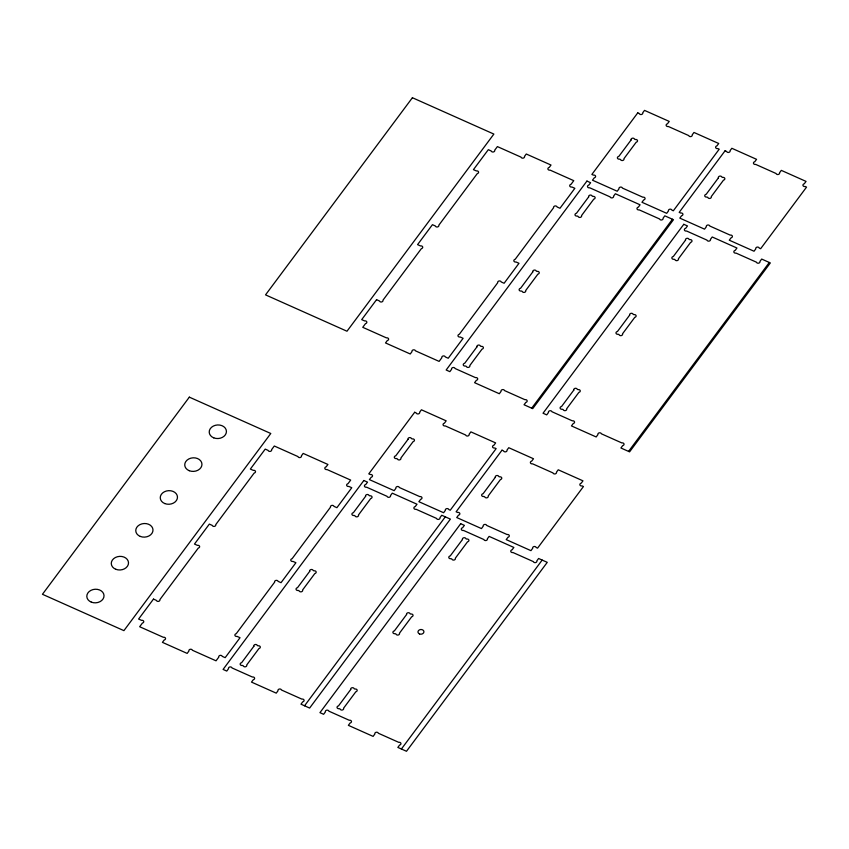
<?xml version="1.0" encoding="UTF-8"?>
<svg xmlns="http://www.w3.org/2000/svg" width="849" height="849" viewBox="0 0 849 849"><rect width="100%" height="100%" fill="white"/><g stroke="black" fill="none" stroke-linecap="round" stroke-linejoin="round"><path stroke-width="1.27" d="M304.536 705.784L445.301 516.85M531.697 408.178L672.461 219.244M401.407 749.009L542.171 560.075M628.557 451.403L769.321 262.468M189.338 397.141L42.45 594.289L123.912 630.637L270.789 433.489L189.338 397.141M412.412 97.72L265.535 294.868L346.986 331.227L493.874 134.078L412.412 97.72M153.478 599.086L138.61 619.048L141.55 620.354A1.783 1.401 -4.3 0 1 143.704 621.319A1.783 1.401 -4.3 0 1 142.409 623.06L139.671 626.732L163.326 637.291A1.783 1.401 -4.3 0 1 165.481 638.246A1.783 1.401 -4.3 0 1 164.186 639.997L162.424 642.353L187.162 653.401L188.924 651.034A1.783 1.401 -4.3 0 1 190.218 649.294A1.783 1.401 -4.3 0 1 192.383 650.249L216.039 660.809L218.777 657.137A1.783 1.401 -4.3 0 1 220.071 655.396A1.783 1.401 -4.3 0 1 222.226 656.362L225.165 657.667L240.034 637.716L237.094 636.4A1.783 1.401 -4.3 0 1 234.94 635.445A1.783 1.401 -4.3 0 1 236.234 633.694L274.641 582.149A1.783 1.401 -4.3 0 1 275.946 580.408A1.783 1.401 -4.3 0 1 278.101 581.363L281.03 582.679L295.908 562.717L292.969 561.412A1.783 1.401 -4.3 0 1 290.814 560.446A1.783 1.401 -4.3 0 1 292.109 558.706L330.516 507.15A1.783 1.401 -4.3 0 1 331.821 505.41A1.783 1.401 -4.3 0 1 333.975 506.375L336.904 507.681L351.773 487.729L348.843 486.413A1.783 1.401 -4.3 0 1 346.689 485.458A1.783 1.401 -4.3 0 1 347.984 483.707L350.679 480.088L327.024 469.539A1.783 1.401 -4.3 0 1 324.87 468.574A1.783 1.401 -4.3 0 1 326.165 466.833L327.926 464.467L303.189 453.419L301.427 455.786A1.783 1.401 -4.3 0 1 300.132 457.537A1.783 1.401 -4.3 0 1 297.967 456.571L274.312 446.012L271.616 449.63A1.783 1.401 -4.3 0 1 270.322 451.371A1.783 1.401 -4.3 0 1 268.157 450.416L265.228 449.1L250.359 469.062L253.289 470.367A1.783 1.401 -4.3 0 1 255.453 471.333A1.783 1.401 -4.3 0 1 254.148 473.073L215.742 524.629A1.783 1.401 -4.3 0 1 214.447 526.369A1.783 1.401 -4.3 0 1 212.282 525.404L209.353 524.098L194.485 544.05L197.414 545.366A1.783 1.401 -4.3 0 1 199.579 546.321A1.783 1.401 -4.3 0 1 198.284 548.072L159.867 599.617A1.783 1.401 -4.3 0 1 158.572 601.357A1.783 1.401 -4.3 0 1 156.418 600.392L153.478 599.086M376.563 299.665L361.695 319.627L364.624 320.933A1.783 1.401 -4.3 0 1 366.789 321.898A1.783 1.401 -4.3 0 1 365.484 323.639L362.756 327.311L386.412 337.87A1.783 1.401 -4.3 0 1 388.566 338.836A1.783 1.401 -4.3 0 1 387.271 340.576L385.51 342.943L410.247 353.98L412.009 351.613A1.783 1.401 -4.3 0 1 413.304 349.873A1.783 1.401 -4.3 0 1 415.469 350.839L439.113 361.387L441.851 357.716A1.783 1.401 -4.3 0 1 443.146 355.975A1.783 1.401 -4.3 0 1 445.311 356.941L448.24 358.246L463.108 338.295L460.179 336.989A1.783 1.401 -4.3 0 1 458.025 336.024A1.783 1.401 -4.3 0 1 459.32 334.283L497.726 282.728A1.783 1.401 -4.3 0 1 499.021 280.987A1.783 1.401 -4.3 0 1 501.186 281.953L504.115 283.258L518.983 263.296L516.054 261.991A1.783 1.401 -4.3 0 1 513.889 261.025A1.783 1.401 -4.3 0 1 515.194 259.285L553.601 207.729A1.783 1.401 -4.3 0 1 554.896 205.989A1.783 1.401 -4.3 0 1 557.061 206.954L559.99 208.26L574.858 188.308L571.929 187.003A1.783 1.401 -4.3 0 1 569.764 186.037A1.783 1.401 -4.3 0 1 571.069 184.297L573.765 180.667L550.11 170.118A1.783 1.401 -4.3 0 1 547.945 169.153A1.783 1.401 -4.3 0 1 549.25 167.412L551.012 165.046L526.274 154.009L524.512 156.365A1.783 1.401 -4.3 0 1 523.207 158.116A1.783 1.401 -4.3 0 1 521.053 157.15L497.397 146.59L494.702 150.209A1.783 1.401 -4.3 0 1 493.396 151.96A1.783 1.401 -4.3 0 1 491.242 150.995L488.313 149.679L473.445 169.641L476.374 170.946A1.783 1.401 -4.3 0 1 478.528 171.912A1.783 1.401 -4.3 0 1 477.234 173.652L438.827 225.208A1.783 1.401 -4.3 0 1 437.532 226.948A1.783 1.401 -4.3 0 1 435.367 225.983L432.438 224.677L417.57 244.629L420.499 245.945A1.783 1.401 -4.3 0 1 422.664 246.91A1.783 1.401 -4.3 0 1 421.359 248.651L382.952 300.196A1.783 1.401 -4.3 0 1 381.657 301.947A1.783 1.401 -4.3 0 1 379.492 300.981L376.563 299.665M363.85 480.492L223.085 669.426L226.768 671.071L228.53 668.704A1.783 1.401 -4.3 0 1 229.824 666.964A1.783 1.401 -4.3 0 1 231.989 667.93L252.408 677.035A1.783 1.401 -4.3 0 1 254.562 678.001A1.783 1.401 -4.3 0 1 253.267 679.741L251.506 682.108L276.243 693.145L278.005 690.789A1.783 1.401 -4.3 0 1 279.3 689.038A1.783 1.401 -4.3 0 1 281.465 690.004L301.873 699.12A1.783 1.401 -4.3 0 1 304.038 700.085A1.783 1.401 -4.3 0 1 302.743 701.826L300.981 704.192L309.63 708.055L450.394 519.121L441.745 515.258L439.984 517.625A1.783 1.401 -4.3 0 1 438.678 519.365A1.783 1.401 -4.3 0 1 436.524 518.399L416.106 509.283A1.783 1.401 -4.3 0 1 413.941 508.328A1.783 1.401 -4.3 0 1 415.246 506.577L417.008 504.221L392.27 493.173L390.508 495.54A1.783 1.401 -4.3 0 1 389.203 497.281A1.783 1.401 -4.3 0 1 387.048 496.315L366.63 487.209A1.783 1.401 -4.3 0 1 364.476 486.244A1.783 1.401 -4.3 0 1 365.77 484.503L367.532 482.136L363.85 480.492M414.683 412.264L368.784 473.869L370.313 474.549A1.783 1.401 -4.3 0 1 372.467 475.514A1.783 1.401 -4.3 0 1 371.172 477.255L369.411 479.621L394.148 490.658L395.91 488.292A1.783 1.401 -4.3 0 1 397.205 486.551A1.783 1.401 -4.3 0 1 399.359 487.517L419.777 496.623A1.783 1.401 -4.3 0 1 421.942 497.588A1.783 1.401 -4.3 0 1 420.637 499.329L418.875 501.695L443.613 512.732L445.375 510.376A1.783 1.401 -4.3 0 1 446.68 508.625A1.783 1.401 -4.3 0 1 448.834 509.591L450.246 510.217L496.145 448.612L494.744 447.985A1.783 1.401 -4.3 0 1 492.579 447.02A1.783 1.401 -4.3 0 1 493.874 445.279L495.636 442.913L470.898 431.876L469.136 434.242A1.783 1.401 -4.3 0 1 467.841 435.983A1.783 1.401 -4.3 0 1 465.687 435.017L445.269 425.911A1.783 1.401 -4.3 0 1 443.104 424.946A1.783 1.401 -4.3 0 1 444.409 423.195L446.171 420.839L421.433 409.791L419.671 412.158A1.783 1.401 -4.3 0 1 418.366 413.898A1.783 1.401 -4.3 0 1 416.212 412.943L414.683 412.264M586.935 181.07L446.16 370.005L449.843 371.65L451.604 369.283A1.783 1.401 -4.3 0 1 452.91 367.543A1.783 1.401 -4.3 0 1 455.064 368.508L475.482 377.625A1.783 1.401 -4.3 0 1 477.647 378.58A1.783 1.401 -4.3 0 1 476.342 380.331L474.58 382.687L499.318 393.734L501.08 391.368A1.783 1.401 -4.3 0 1 502.385 389.627A1.783 1.401 -4.3 0 1 504.539 390.582L524.958 399.699A1.783 1.401 -4.3 0 1 527.123 400.664A1.783 1.401 -4.3 0 1 525.818 402.405L524.056 404.771L532.716 408.634L673.48 219.7L664.82 215.837L663.058 218.204A1.783 1.401 -4.3 0 1 661.764 219.944A1.783 1.401 -4.3 0 1 659.599 218.978L639.191 209.873A1.783 1.401 -4.3 0 1 637.026 208.907A1.783 1.401 -4.3 0 1 638.321 207.167L640.082 204.8L615.345 193.752L613.583 196.119A1.783 1.401 -4.3 0 1 612.288 197.859A1.783 1.401 -4.3 0 1 610.134 196.904L589.715 187.788A1.783 1.401 -4.3 0 1 587.55 186.822A1.783 1.401 -4.3 0 1 588.856 185.082L590.617 182.715L586.935 181.07M637.769 112.843L591.87 174.448L593.387 175.127A1.783 1.401 -4.3 0 1 595.552 176.093A1.783 1.401 -4.3 0 1 594.247 177.834L592.485 180.2L617.223 191.237L618.985 188.871A1.783 1.401 -4.3 0 1 620.29 187.13A1.783 1.401 -4.3 0 1 622.444 188.096L642.863 197.212A1.783 1.401 -4.3 0 1 645.017 198.167A1.783 1.401 -4.3 0 1 643.722 199.918L641.961 202.274L666.698 213.322L668.46 210.955A1.783 1.401 -4.3 0 1 669.755 209.215A1.783 1.401 -4.3 0 1 671.92 210.17L673.321 210.796L719.22 149.191L717.819 148.564A1.783 1.401 -4.3 0 1 715.665 147.599A1.783 1.401 -4.3 0 1 716.959 145.858L718.721 143.492L693.983 132.455L692.222 134.821A1.783 1.401 -4.3 0 1 690.927 136.562A1.783 1.401 -4.3 0 1 688.762 135.596L668.343 126.49A1.783 1.401 -4.3 0 1 666.189 125.525A1.783 1.401 -4.3 0 1 667.484 123.784L669.245 121.418L644.508 110.381L642.746 112.737A1.783 1.401 -4.3 0 1 641.451 114.488A1.783 1.401 -4.3 0 1 639.286 113.522L637.769 112.843M253.862 646.269L241.625 662.698A1.783 1.401 -4.3 0 0 240.214 664.417A1.783 1.401 -4.3 0 0 242.379 665.425L243.292 665.828A1.783 1.401 -4.3 0 0 245.499 666.773A1.783 1.401 -4.3 0 0 246.719 664.969L258.956 648.54A1.783 1.401 -4.3 0 0 260.25 646.8A1.783 1.401 -4.3 0 0 258.085 645.834L257.321 645.495A1.783 1.401 -4.3 0 0 255.156 644.529A1.783 1.401 -4.3 0 0 253.862 646.269M309.736 571.281L297.5 587.699A1.783 1.401 -4.3 0 0 296.089 589.429A1.783 1.401 -4.3 0 0 298.254 590.426L299.156 590.83A1.783 1.401 -4.3 0 0 301.374 591.785A1.783 1.401 -4.3 0 0 302.594 589.97L314.82 573.553A1.783 1.401 -4.3 0 0 316.125 571.812A1.783 1.401 -4.3 0 0 313.96 570.846L313.196 570.496A1.783 1.401 -4.3 0 0 311.031 569.541A1.783 1.401 -4.3 0 0 309.736 571.281M365.611 496.283L353.375 512.711A1.783 1.401 -4.3 0 0 351.953 514.43A1.783 1.401 -4.3 0 0 354.129 515.439L355.031 515.842A1.783 1.401 -4.3 0 0 357.249 516.786A1.783 1.401 -4.3 0 0 358.458 514.982L370.695 498.554A1.783 1.401 -4.3 0 0 372 496.814A1.783 1.401 -4.3 0 0 369.835 495.848L369.06 495.508A1.783 1.401 -4.3 0 0 366.906 494.543A1.783 1.401 -4.3 0 0 365.611 496.283M407.998 439.379L395.772 455.807A1.783 1.401 -4.3 0 0 394.35 457.526A1.783 1.401 -4.3 0 0 396.525 458.534L397.428 458.938A1.783 1.401 -4.3 0 0 399.646 459.882A1.783 1.401 -4.3 0 0 400.855 458.078L413.092 441.65A1.783 1.401 -4.3 0 0 414.397 439.909A1.783 1.401 -4.3 0 0 412.232 438.944L411.457 438.604A1.783 1.401 -4.3 0 0 409.303 437.638A1.783 1.401 -4.3 0 0 407.998 439.379M476.936 346.859L464.711 363.276A1.783 1.401 -4.3 0 0 463.289 364.996A1.783 1.401 -4.3 0 0 465.464 366.004L466.366 366.407A1.783 1.401 -4.3 0 0 468.584 367.362A1.783 1.401 -4.3 0 0 469.794 365.548L482.03 349.13A1.783 1.401 -4.3 0 0 483.336 347.379A1.783 1.401 -4.3 0 0 481.171 346.424L480.396 346.074A1.783 1.401 -4.3 0 0 478.242 345.108A1.783 1.401 -4.3 0 0 476.936 346.859M532.811 271.86L520.575 288.278A1.783 1.401 -4.3 0 0 519.163 290.008A1.783 1.401 -4.3 0 0 521.339 291.005L522.241 291.409A1.783 1.401 -4.3 0 0 524.449 292.364A1.783 1.401 -4.3 0 0 525.669 290.549L537.905 274.131A1.783 1.401 -4.3 0 0 539.2 272.391A1.783 1.401 -4.3 0 0 537.046 271.425L536.271 271.086A1.783 1.401 -4.3 0 0 534.117 270.12A1.783 1.401 -4.3 0 0 532.811 271.86M588.686 196.872L576.45 213.29A1.783 1.401 -4.3 0 0 575.038 215.009A1.783 1.401 -4.3 0 0 577.214 216.017L578.116 216.421A1.783 1.401 -4.3 0 0 580.323 217.376A1.783 1.401 -4.3 0 0 581.544 215.561L593.78 199.144A1.783 1.401 -4.3 0 0 595.075 197.393A1.783 1.401 -4.3 0 0 592.92 196.437L592.146 196.087A1.783 1.401 -4.3 0 0 589.991 195.121A1.783 1.401 -4.3 0 0 588.686 196.872M631.083 139.968L618.847 156.386A1.783 1.401 -4.3 0 0 617.435 158.105A1.783 1.401 -4.3 0 0 619.611 159.113L620.513 159.516A1.783 1.401 -4.3 0 0 622.72 160.472A1.783 1.401 -4.3 0 0 623.941 158.657L636.177 142.239A1.783 1.401 -4.3 0 0 637.472 140.488A1.783 1.401 -4.3 0 0 635.317 139.533L634.543 139.183A1.783 1.401 -4.3 0 0 632.378 138.217A1.783 1.401 -4.3 0 0 631.083 139.968M502.014 450.172L456.115 511.788L457.632 512.467A1.783 1.401 -4.3 0 1 459.797 513.433A1.783 1.401 -4.3 0 1 458.492 515.173L456.73 517.54L481.468 528.577L483.23 526.21A1.783 1.401 -4.3 0 1 484.535 524.47A1.783 1.401 -4.3 0 1 486.689 525.435L507.108 534.541A1.783 1.401 -4.3 0 1 509.262 535.507A1.783 1.401 -4.3 0 1 507.967 537.247L506.206 539.614L530.943 550.651L532.705 548.284A1.783 1.401 -4.3 0 1 534 546.544A1.783 1.401 -4.3 0 1 536.165 547.509L537.566 548.136L583.465 486.53L582.064 485.904A1.783 1.401 -4.3 0 1 579.909 484.938A1.783 1.401 -4.3 0 1 581.204 483.198L582.966 480.831L558.228 469.794L556.466 472.15A1.783 1.401 -4.3 0 1 555.172 473.901A1.783 1.401 -4.3 0 1 553.007 472.935L532.588 463.819A1.783 1.401 -4.3 0 1 530.434 462.854A1.783 1.401 -4.3 0 1 531.729 461.113L533.49 458.747L508.753 447.71L506.991 450.076A1.783 1.401 -4.3 0 1 505.696 451.817A1.783 1.401 -4.3 0 1 503.531 450.851L502.014 450.172M725.088 150.761L679.189 212.367L680.718 213.046A1.783 1.401 -4.3 0 1 682.872 214.012A1.783 1.401 -4.3 0 1 681.577 215.752L679.816 218.119L704.553 229.156L706.315 226.789A1.783 1.401 -4.3 0 1 707.61 225.049A1.783 1.401 -4.3 0 1 709.775 226.014L730.193 235.12A1.783 1.401 -4.3 0 1 732.347 236.086A1.783 1.401 -4.3 0 1 731.053 237.826L729.291 240.193L754.029 251.23L755.79 248.874A1.783 1.401 -4.3 0 1 757.085 247.123A1.783 1.401 -4.3 0 1 759.239 248.088L760.651 248.715L806.55 187.109L805.149 186.483A1.783 1.401 -4.3 0 1 802.984 185.517A1.783 1.401 -4.3 0 1 804.29 183.777L806.051 181.41L781.313 170.373L779.552 172.74A1.783 1.401 -4.3 0 1 778.246 174.48A1.783 1.401 -4.3 0 1 776.092 173.514L755.674 164.398A1.783 1.401 -4.3 0 1 753.509 163.443A1.783 1.401 -4.3 0 1 754.814 161.692L756.576 159.336L731.838 148.288L730.076 150.655A1.783 1.401 -4.3 0 1 728.771 152.395A1.783 1.401 -4.3 0 1 726.617 151.44L725.088 150.761M460.71 523.716L319.946 712.651L323.628 714.296L325.39 711.929A1.783 1.401 -4.3 0 1 326.685 710.189A1.783 1.401 -4.3 0 1 328.85 711.154L349.268 720.27A1.783 1.401 -4.3 0 1 351.422 721.226A1.783 1.401 -4.3 0 1 350.128 722.977L348.366 725.333L373.104 736.38L374.865 734.014A1.783 1.401 -4.3 0 1 376.16 732.273A1.783 1.401 -4.3 0 1 378.325 733.228L398.743 742.344A1.783 1.401 -4.3 0 1 400.898 743.31A1.783 1.401 -4.3 0 1 399.603 745.051L397.841 747.417L406.491 751.28L547.255 562.346L538.606 558.483L536.844 560.849A1.783 1.401 -4.3 0 1 535.539 562.59A1.783 1.401 -4.3 0 1 533.384 561.624L512.966 552.519A1.783 1.401 -4.3 0 1 510.811 551.553A1.783 1.401 -4.3 0 1 512.106 549.802L513.868 547.446L489.13 536.398L487.368 538.765A1.783 1.401 -4.3 0 1 486.074 540.505A1.783 1.401 -4.3 0 1 483.909 539.55L463.49 530.434A1.783 1.401 -4.3 0 1 461.336 529.468A1.783 1.401 -4.3 0 1 462.631 527.728L464.392 525.361L460.71 523.716M683.795 224.306L543.031 413.24L546.714 414.874L548.475 412.518A1.783 1.401 -4.3 0 1 549.77 410.767A1.783 1.401 -4.3 0 1 551.935 411.733L572.343 420.849A1.783 1.401 -4.3 0 1 574.508 421.815A1.783 1.401 -4.3 0 1 573.213 423.555L571.451 425.922L596.178 436.959L597.94 434.592A1.783 1.401 -4.3 0 1 599.245 432.852A1.783 1.401 -4.3 0 1 601.4 433.818L621.818 442.923A1.783 1.401 -4.3 0 1 623.983 443.889A1.783 1.401 -4.3 0 1 622.678 445.629L620.916 447.996L629.576 451.859L770.34 262.925L761.68 259.062L759.919 261.428A1.783 1.401 -4.3 0 1 758.624 263.169A1.783 1.401 -4.3 0 1 756.47 262.203L736.051 253.098A1.783 1.401 -4.3 0 1 733.886 252.132A1.783 1.401 -4.3 0 1 735.192 250.391L736.953 248.025L712.215 236.988L710.454 239.344A1.783 1.401 -4.3 0 1 709.148 241.095A1.783 1.401 -4.3 0 1 706.994 240.129L686.576 231.013A1.783 1.401 -4.3 0 1 684.411 230.047A1.783 1.401 -4.3 0 1 685.716 228.307L687.478 225.94L683.795 224.306M495.328 477.297L483.092 493.725A1.783 1.401 -4.3 0 0 481.68 495.445A1.783 1.401 -4.3 0 0 483.856 496.453L484.758 496.856A1.783 1.401 -4.3 0 0 486.965 497.801A1.783 1.401 -4.3 0 0 488.186 495.996L500.422 479.568A1.783 1.401 -4.3 0 0 501.717 477.828A1.783 1.401 -4.3 0 0 499.562 476.862L498.788 476.522A1.783 1.401 -4.3 0 0 496.623 475.557A1.783 1.401 -4.3 0 0 495.328 477.297M718.413 177.876L706.177 194.304A1.783 1.401 -4.3 0 0 704.766 196.023A1.783 1.401 -4.3 0 0 706.93 197.032L707.833 197.435A1.783 1.401 -4.3 0 0 710.051 198.379A1.783 1.401 -4.3 0 0 711.271 196.575L723.497 180.147A1.783 1.401 -4.3 0 0 724.802 178.407A1.783 1.401 -4.3 0 0 722.637 177.441L721.873 177.101A1.783 1.401 -4.3 0 0 719.708 176.136A1.783 1.401 -4.3 0 0 718.413 177.876M350.722 689.505L338.486 705.922A1.783 1.401 -4.3 0 0 337.074 707.641A1.783 1.401 -4.3 0 0 339.25 708.65L340.152 709.053A1.783 1.401 -4.3 0 0 342.359 710.008A1.783 1.401 -4.3 0 0 343.58 708.193L355.816 691.776A1.783 1.401 -4.3 0 0 357.111 690.025A1.783 1.401 -4.3 0 0 354.956 689.07L354.182 688.719A1.783 1.401 -4.3 0 0 352.017 687.754A1.783 1.401 -4.3 0 0 350.722 689.505M406.597 614.506L394.361 630.924A1.783 1.401 -4.3 0 0 392.949 632.654A1.783 1.401 -4.3 0 0 395.114 633.651L396.027 634.054A1.783 1.401 -4.3 0 0 398.234 635.01A1.783 1.401 -4.3 0 0 399.454 633.195L411.691 616.777A1.783 1.401 -4.3 0 0 412.985 615.037A1.783 1.401 -4.3 0 0 410.82 614.071L410.056 613.731A1.783 1.401 -4.3 0 0 407.891 612.766A1.783 1.401 -4.3 0 0 406.597 614.506M462.472 539.518L450.235 555.936A1.783 1.401 -4.3 0 0 448.824 557.655A1.783 1.401 -4.3 0 0 450.989 558.663L451.891 559.067A1.783 1.401 -4.3 0 0 454.109 560.022A1.783 1.401 -4.3 0 0 455.329 558.207L467.555 541.789A1.783 1.401 -4.3 0 0 468.86 540.038A1.783 1.401 -4.3 0 0 466.695 539.083L465.931 538.733A1.783 1.401 -4.3 0 0 463.766 537.767A1.783 1.401 -4.3 0 0 462.472 539.518M573.807 390.084L561.571 406.501A1.783 1.401 -4.3 0 0 560.16 408.22A1.783 1.401 -4.3 0 0 562.325 409.229L563.227 409.632A1.783 1.401 -4.3 0 0 565.445 410.587A1.783 1.401 -4.3 0 0 566.654 408.772L578.891 392.355A1.783 1.401 -4.3 0 0 580.196 390.614A1.783 1.401 -4.3 0 0 578.031 389.649L577.256 389.298A1.783 1.401 -4.3 0 0 575.102 388.333A1.783 1.401 -4.3 0 0 573.807 390.084M629.671 315.085L617.446 331.513A1.783 1.401 -4.3 0 0 616.024 333.233A1.783 1.401 -4.3 0 0 618.199 334.241L619.101 334.644A1.783 1.401 -4.3 0 0 621.319 335.588A1.783 1.401 -4.3 0 0 622.529 333.784L634.765 317.356A1.783 1.401 -4.3 0 0 636.071 315.616A1.783 1.401 -4.3 0 0 633.906 314.65L633.131 314.31A1.783 1.401 -4.3 0 0 630.977 313.345A1.783 1.401 -4.3 0 0 629.671 315.085M685.546 240.097L673.321 256.515A1.783 1.401 -4.3 0 0 671.899 258.234A1.783 1.401 -4.3 0 0 674.074 259.242L674.976 259.645A1.783 1.401 -4.3 0 0 677.184 260.601A1.783 1.401 -4.3 0 0 678.404 258.786L690.64 242.368A1.783 1.401 -4.3 0 0 691.935 240.628A1.783 1.401 -4.3 0 0 689.781 239.662L689.006 239.312A1.783 1.401 -4.3 0 0 686.852 238.346A1.783 1.401 -4.3 0 0 685.546 240.097M419.533 633.959A2.971 2.345 -4.3 0 0 423.916 631.698A2.971 2.345 -4.3 0 0 419.385 629.894A2.971 2.345 -4.3 0 0 419.533 633.959M91.342 602.143A8.617 6.792 -4.3 0 0 104.024 595.584A8.617 6.792 -4.3 0 0 90.885 590.384A8.617 6.792 -4.3 0 0 91.342 602.143M115.814 569.286A8.617 6.792 -4.3 0 0 128.507 562.728A8.617 6.792 -4.3 0 0 115.368 557.517A8.617 6.792 -4.3 0 0 115.814 569.286M140.297 536.43A8.617 6.792 -4.3 0 0 152.99 529.872A8.617 6.792 -4.3 0 0 139.852 524.661A8.617 6.792 -4.3 0 0 140.297 536.43M164.78 503.563A8.617 6.792 -4.3 0 0 177.473 497.015A8.617 6.792 -4.3 0 0 164.335 491.804A8.617 6.792 -4.3 0 0 164.78 503.563M189.263 470.707A8.617 6.792 -4.3 0 0 201.956 464.159A8.617 6.792 -4.3 0 0 188.818 458.948A8.617 6.792 -4.3 0 0 189.263 470.707M213.746 437.851A8.617 6.792 -4.3 0 0 226.428 431.303A8.617 6.792 -4.3 0 0 213.29 426.092A8.617 6.792 -4.3 0 0 213.746 437.851"/></g></svg>
